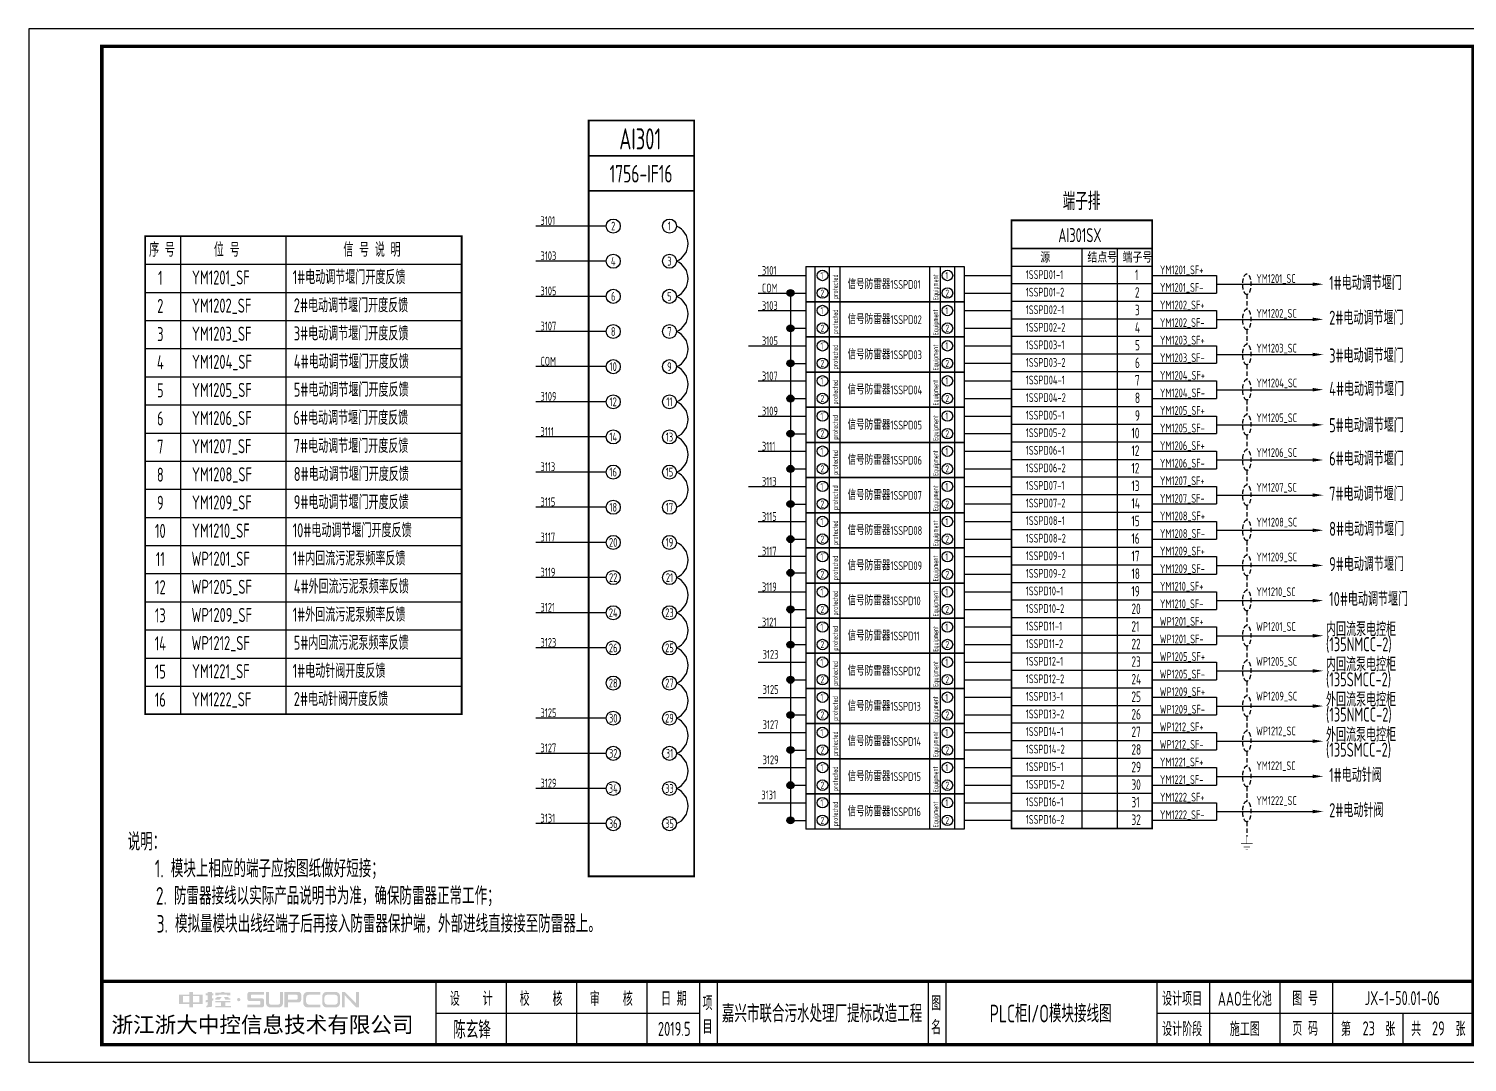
# Model space of a CAD drawing. Header units: millimetres. Extents: x 30557 to 235556, y -116603 to -73383.
# Drawn here: x 38873 to 42964, y -94342 to -91402 of the extents above; entities that cross this region are included whole.
import ezdxf
from ezdxf.enums import TextEntityAlignment as Align

# ---------------------------------------------------------------- set-up
doc = ezdxf.new("R2010")
doc.units = ezdxf.units.MM
doc.linetypes.add('DASHED2', pattern=[0.375, 0.25, -0.125])
doc.layers.add('1', color=3, linetype='Continuous')
doc.layers.add('符号层', color=3, linetype='Continuous')
doc.layers.add('_Drawing', color=7, linetype='Continuous', lineweight=25)
doc.styles.add('supcon', font='sceie.shx', dxfattribs={"width": 0.75, "height": 40, "bigfont": 'sceic.shx'})
doc.styles.add('Title', font='', dxfattribs={"height": 45})
doc.styles.get('Title').set_extended_font_data('SimHei')

# ---------------------------------------------------------------- blocks, each defined once
blk = doc.blocks.new('中控·SUPCON')
at = {"linetype": 'Continuous'}
h = blk.add_hatch(color=2, dxfattribs=at)
h.dxf.hatch_style = 1
h.paths.add_polyline_path([(34, 33), (20, 33), (20, 37), (15, 37), (15, 36), (15, 33), (0, 33), (0, 20), (13, 20), (15, 20), (15, 15), (20, 15), (20, 20), (22, 20), (34, 20)])
h.paths.add_polyline_path([(20, 30), (20, 31), (29, 31), (29, 22), (20, 22)], flags=16)
h.paths.add_polyline_path([(15, 30), (15, 22), (6, 22), (6, 31), (15, 31)], flags=16)
h.paths.add_polyline_path([(47, 32), (49, 32), (49, 35), (47, 35), (47, 37), (41, 37), (41, 35), (38, 35), (38, 32), (41, 32), (41, 25.8), (38, 25), (38, 22), (41, 22.8), (41, 18.3), (39, 17), (39, 15), (47, 16), (47, 24.5), (49, 25), (49, 28), (47, 27.5)])
h.paths.add_polyline_path([(61, 30), (55, 30), (52, 28), (52, 26), (58, 26)])
h.paths.add_polyline_path([(73, 28), (71, 28), (70, 30), (64, 30), (66, 26), (73, 26)])
h.paths.add_polyline_path([(73, 36), (64.6, 36), (64.6, 37), (60.4, 37), (60.4, 36), (52, 36), (52, 32), (56.8, 32), (56.8, 33.1), (68.2, 33.1), (68.2, 32), (73, 32)])
h.paths.add_polyline_path([(66, 22), (73, 22), (73, 24), (52, 24), (52, 22), (60, 22), (60, 17), (52, 17), (52, 15), (74, 15), (74, 17), (66, 17)])
h.paths.add_polyline_path([(82.7, 26.1, 1), (87.6, 26.1, 1)])
h.paths.add_polyline_path([(118, 28), (103.5, 28, -0.414214), (102.5, 29), (102.5, 32, -0.414214), (103.5, 33), (121, 33), (121, 37), (100.5, 37, 0.414214), (97.5, 34), (97.5, 27, 0.414214), (100.5, 24), (115, 24, -0.414214), (116, 23), (116, 20, -0.414214), (115, 19), (97.5, 19), (97.5, 15), (118, 15, 0.414214), (121, 18), (121, 25, 0.414214)])
h.paths.add_polyline_path([(128, 37), (124, 37), (124, 36), (124, 21, 0.414214), (130, 15), (142, 15, 0.414214), (148, 21), (148, 37), (144, 37), (144, 22, -0.414214), (141, 19), (131, 19, -0.414214), (128, 22)])
h.paths.add_polyline_path([(174, 26), (174, 33, 0.414214), (170, 37), (150, 37), (150, 36), (150, 15), (155, 15), (155, 22), (170, 22, 0.414214)])
h.paths.add_polyline_path([(167, 26), (155, 26), (155, 33), (167, 33, -0.414214), (169, 31), (169, 28, -0.414214)], flags=16)
h.paths.add_polyline_path([(201, 19), (185, 19, -0.414214), (181, 23), (181, 29, -0.414214), (185, 33), (201, 33), (201, 37), (183, 37, 0.414214), (177, 31), (177, 21, 0.414214), (183, 15), (201, 15)])
h.paths.add_polyline_path([(229, 21), (229, 31, 0.414214), (223, 37), (210, 37, 0.414214), (204, 31), (204, 21, 0.414214), (210, 15), (223, 15, 0.414214)])
h.paths.add_polyline_path([(207, 23), (207, 29, -0.414214), (211, 33), (222, 33, -0.414214), (226, 29), (226, 23, -0.414214), (222, 19), (211, 19, -0.414214)], flags=16)
h.paths.add_polyline_path([(236, 32.1), (252, 15), (256, 15), (256, 37), (252, 37), (252, 21), (236, 37), (232, 37), (232, 36), (232, 15), (236, 15)])
h = blk.add_hatch(color=2, dxfattribs=at)
h.dxf.hatch_style = 1
h.paths.add_polyline_path([(34, 33), (20, 33), (20, 37), (15, 37), (15, 36), (15, 33), (0, 33), (0, 20), (13, 20), (15, 20), (15, 15), (20, 15), (20, 20), (22, 20), (34, 20)])
h.paths.add_polyline_path([(20, 30), (20, 31), (29, 31), (29, 22), (20, 22)], flags=16)
h.paths.add_polyline_path([(15, 30), (15, 22), (6, 22), (6, 31), (15, 31)], flags=16)
h.paths.add_polyline_path([(47, 32), (49, 32), (49, 35), (47, 35), (47, 37), (41, 37), (41, 35), (38, 35), (38, 32), (41, 32), (41, 25.8), (38, 25), (38, 22), (41, 22.8), (41, 18.3), (39, 17), (39, 15), (47, 16), (47, 24.5), (49, 25), (49, 28), (47, 27.5)])
h.paths.add_polyline_path([(61, 30), (55, 30), (52, 28), (52, 26), (58, 26)])
h.paths.add_polyline_path([(73, 28), (71, 28), (70, 30), (64, 30), (66, 26), (73, 26)])
h.paths.add_polyline_path([(73, 36), (64.6, 36), (64.6, 37), (60.4, 37), (60.4, 36), (52, 36), (52, 32), (56.8, 32), (56.8, 33.1), (68.2, 33.1), (68.2, 32), (73, 32)])
h.paths.add_polyline_path([(66, 22), (73, 22), (73, 24), (52, 24), (52, 22), (60, 22), (60, 17), (52, 17), (52, 15), (74, 15), (74, 17), (66, 17)])
h.paths.add_polyline_path([(82.7, 26.1, 1), (87.6, 26.1, 1)])
h.paths.add_polyline_path([(118, 28), (103.5, 28, -0.414214), (102.5, 29), (102.5, 32, -0.414214), (103.5, 33), (121, 33), (121, 37), (100.5, 37, 0.414214), (97.5, 34), (97.5, 27, 0.414214), (100.5, 24), (115, 24, -0.414214), (116, 23), (116, 20, -0.414214), (115, 19), (97.5, 19), (97.5, 15), (118, 15, 0.414214), (121, 18), (121, 25, 0.414214)])
h.paths.add_polyline_path([(128, 37), (124, 37), (124, 36), (124, 21, 0.414214), (130, 15), (142, 15, 0.414214), (148, 21), (148, 37), (144, 37), (144, 22, -0.414214), (141, 19), (131, 19, -0.414214), (128, 22)])
h.paths.add_polyline_path([(174, 26), (174, 33, 0.414214), (170, 37), (150, 37), (150, 36), (150, 15), (155, 15), (155, 22), (170, 22, 0.414214)])
h.paths.add_polyline_path([(167, 26), (155, 26), (155, 33), (167, 33, -0.414214), (169, 31), (169, 28, -0.414214)], flags=16)
h.paths.add_polyline_path([(201, 19), (185, 19, -0.414214), (181, 23), (181, 29, -0.414214), (185, 33), (201, 33), (201, 37), (183, 37, 0.414214), (177, 31), (177, 21, 0.414214), (183, 15), (201, 15)])
h.paths.add_polyline_path([(229, 21), (229, 31, 0.414214), (223, 37), (210, 37, 0.414214), (204, 31), (204, 21, 0.414214), (210, 15), (223, 15, 0.414214)])
h.paths.add_polyline_path([(207, 23), (207, 29, -0.414214), (211, 33), (222, 33, -0.414214), (226, 29), (226, 23, -0.414214), (222, 19), (211, 19, -0.414214)], flags=16)
h.paths.add_polyline_path([(236, 32.1), (252, 15), (256, 15), (256, 37), (252, 37), (252, 21), (236, 37), (232, 37), (232, 36), (232, 15), (236, 15)])
h = blk.add_hatch(color=2, dxfattribs=at)
h.dxf.hatch_style = 1
h.paths.add_polyline_path([(34, 33), (20, 33), (20, 37), (15, 37), (15, 36), (15, 33), (0, 33), (0, 20), (13, 20), (15, 20), (15, 15), (20, 15), (20, 20), (22, 20), (34, 20)])
h.paths.add_polyline_path([(20, 30), (20, 31), (29, 31), (29, 22), (20, 22)], flags=16)
h.paths.add_polyline_path([(15, 30), (15, 22), (6, 22), (6, 31), (15, 31)], flags=16)
h.paths.add_polyline_path([(47, 32), (49, 32), (49, 35), (47, 35), (47, 37), (41, 37), (41, 35), (38, 35), (38, 32), (41, 32), (41, 25.8), (38, 25), (38, 22), (41, 22.8), (41, 18.3), (39, 17), (39, 15), (47, 16), (47, 24.5), (49, 25), (49, 28), (47, 27.5)])
h.paths.add_polyline_path([(61, 30), (55, 30), (52, 28), (52, 26), (58, 26)])
h.paths.add_polyline_path([(73, 28), (71, 28), (70, 30), (64, 30), (66, 26), (73, 26)])
h.paths.add_polyline_path([(73, 36), (64.6, 36), (64.6, 37), (60.4, 37), (60.4, 36), (52, 36), (52, 32), (56.8, 32), (56.8, 33.1), (68.2, 33.1), (68.2, 32), (73, 32)])
h.paths.add_polyline_path([(66, 22), (73, 22), (73, 24), (52, 24), (52, 22), (60, 22), (60, 17), (52, 17), (52, 15), (74, 15), (74, 17), (66, 17)])
h.paths.add_polyline_path([(82.7, 26.1, 1), (87.6, 26.1, 1)])
h.paths.add_polyline_path([(118, 28), (103.5, 28, -0.414214), (102.5, 29), (102.5, 32, -0.414214), (103.5, 33), (121, 33), (121, 37), (100.5, 37, 0.414214), (97.5, 34), (97.5, 27, 0.414214), (100.5, 24), (115, 24, -0.414214), (116, 23), (116, 20, -0.414214), (115, 19), (97.5, 19), (97.5, 15), (118, 15, 0.414214), (121, 18), (121, 25, 0.414214)])
h.paths.add_polyline_path([(128, 37), (124, 37), (124, 36), (124, 21, 0.414214), (130, 15), (142, 15, 0.414214), (148, 21), (148, 37), (144, 37), (144, 22, -0.414214), (141, 19), (131, 19, -0.414214), (128, 22)])
h.paths.add_polyline_path([(174, 26), (174, 33, 0.414214), (170, 37), (150, 37), (150, 36), (150, 15), (155, 15), (155, 22), (170, 22, 0.414214)])
h.paths.add_polyline_path([(167, 26), (155, 26), (155, 33), (167, 33, -0.414214), (169, 31), (169, 28, -0.414214)], flags=16)
h.paths.add_polyline_path([(201, 19), (185, 19, -0.414214), (181, 23), (181, 29, -0.414214), (185, 33), (201, 33), (201, 37), (183, 37, 0.414214), (177, 31), (177, 21, 0.414214), (183, 15), (201, 15)])
h.paths.add_polyline_path([(229, 21), (229, 31, 0.414214), (223, 37), (210, 37, 0.414214), (204, 31), (204, 21, 0.414214), (210, 15), (223, 15, 0.414214)])
h.paths.add_polyline_path([(207, 23), (207, 29, -0.414214), (211, 33), (222, 33, -0.414214), (226, 29), (226, 23, -0.414214), (222, 19), (211, 19, -0.414214)], flags=16)
h.paths.add_polyline_path([(236, 32.1), (252, 15), (256, 15), (256, 37), (252, 37), (252, 21), (236, 37), (232, 37), (232, 36), (232, 15), (236, 15)])
h = blk.add_hatch(color=2, dxfattribs=at)
h.dxf.hatch_style = 1
h.paths.add_polyline_path([(34, 33), (20, 33), (20, 37), (15, 37), (15, 36), (15, 33), (0, 33), (0, 20), (13, 20), (15, 20), (15, 15), (20, 15), (20, 20), (22, 20), (34, 20)])
h.paths.add_polyline_path([(20, 30), (20, 31), (29, 31), (29, 22), (20, 22)], flags=16)
h.paths.add_polyline_path([(15, 30), (15, 22), (6, 22), (6, 31), (15, 31)], flags=16)
h.paths.add_polyline_path([(47, 32), (49, 32), (49, 35), (47, 35), (47, 37), (41, 37), (41, 35), (38, 35), (38, 32), (41, 32), (41, 25.8), (38, 25), (38, 22), (41, 22.8), (41, 18.3), (39, 17), (39, 15), (47, 16), (47, 24.5), (49, 25), (49, 28), (47, 27.5)])
h.paths.add_polyline_path([(61, 30), (55, 30), (52, 28), (52, 26), (58, 26)])
h.paths.add_polyline_path([(73, 28), (71, 28), (70, 30), (64, 30), (66, 26), (73, 26)])
h.paths.add_polyline_path([(73, 36), (64.6, 36), (64.6, 37), (60.4, 37), (60.4, 36), (52, 36), (52, 32), (56.8, 32), (56.8, 33.1), (68.2, 33.1), (68.2, 32), (73, 32)])
h.paths.add_polyline_path([(66, 22), (73, 22), (73, 24), (52, 24), (52, 22), (60, 22), (60, 17), (52, 17), (52, 15), (74, 15), (74, 17), (66, 17)])
h.paths.add_polyline_path([(82.7, 26.1, 1), (87.6, 26.1, 1)])
h.paths.add_polyline_path([(118, 28), (103.5, 28, -0.414214), (102.5, 29), (102.5, 32, -0.414214), (103.5, 33), (121, 33), (121, 37), (100.5, 37, 0.414214), (97.5, 34), (97.5, 27, 0.414214), (100.5, 24), (115, 24, -0.414214), (116, 23), (116, 20, -0.414214), (115, 19), (97.5, 19), (97.5, 15), (118, 15, 0.414214), (121, 18), (121, 25, 0.414214)])
h.paths.add_polyline_path([(128, 37), (124, 37), (124, 36), (124, 21, 0.414214), (130, 15), (142, 15, 0.414214), (148, 21), (148, 37), (144, 37), (144, 22, -0.414214), (141, 19), (131, 19, -0.414214), (128, 22)])
h.paths.add_polyline_path([(174, 26), (174, 33, 0.414214), (170, 37), (150, 37), (150, 36), (150, 15), (155, 15), (155, 22), (170, 22, 0.414214)])
h.paths.add_polyline_path([(167, 26), (155, 26), (155, 33), (167, 33, -0.414214), (169, 31), (169, 28, -0.414214)], flags=16)
h.paths.add_polyline_path([(201, 19), (185, 19, -0.414214), (181, 23), (181, 29, -0.414214), (185, 33), (201, 33), (201, 37), (183, 37, 0.414214), (177, 31), (177, 21, 0.414214), (183, 15), (201, 15)])
h.paths.add_polyline_path([(229, 21), (229, 31, 0.414214), (223, 37), (210, 37, 0.414214), (204, 31), (204, 21, 0.414214), (210, 15), (223, 15, 0.414214)])
h.paths.add_polyline_path([(207, 23), (207, 29, -0.414214), (211, 33), (222, 33, -0.414214), (226, 29), (226, 23, -0.414214), (222, 19), (211, 19, -0.414214)], flags=16)
h.paths.add_polyline_path([(236, 32.1), (252, 15), (256, 15), (256, 37), (252, 37), (252, 21), (236, 37), (232, 37), (232, 36), (232, 15), (236, 15)])
h = blk.add_hatch(color=2, dxfattribs=at)
h.dxf.hatch_style = 1
h.paths.add_polyline_path([(34, 33), (20, 33), (20, 37), (15, 37), (15, 36), (15, 33), (0, 33), (0, 20), (13, 20), (15, 20), (15, 15), (20, 15), (20, 20), (22, 20), (34, 20)])
h.paths.add_polyline_path([(20, 30), (20, 31), (29, 31), (29, 22), (20, 22)], flags=16)
h.paths.add_polyline_path([(15, 30), (15, 22), (6, 22), (6, 31), (15, 31)], flags=16)
h.paths.add_polyline_path([(47, 32), (49, 32), (49, 35), (47, 35), (47, 37), (41, 37), (41, 35), (38, 35), (38, 32), (41, 32), (41, 25.8), (38, 25), (38, 22), (41, 22.8), (41, 18.3), (39, 17), (39, 15), (47, 16), (47, 24.5), (49, 25), (49, 28), (47, 27.5)])
h.paths.add_polyline_path([(61, 30), (55, 30), (52, 28), (52, 26), (58, 26)])
h.paths.add_polyline_path([(73, 28), (71, 28), (70, 30), (64, 30), (66, 26), (73, 26)])
h.paths.add_polyline_path([(73, 36), (64.6, 36), (64.6, 37), (60.4, 37), (60.4, 36), (52, 36), (52, 32), (56.8, 32), (56.8, 33.1), (68.2, 33.1), (68.2, 32), (73, 32)])
h.paths.add_polyline_path([(66, 22), (73, 22), (73, 24), (52, 24), (52, 22), (60, 22), (60, 17), (52, 17), (52, 15), (74, 15), (74, 17), (66, 17)])
h.paths.add_polyline_path([(82.7, 26.1, 1), (87.6, 26.1, 1)])
h.paths.add_polyline_path([(118, 28), (103.5, 28, -0.414214), (102.5, 29), (102.5, 32, -0.414214), (103.5, 33), (121, 33), (121, 37), (100.5, 37, 0.414214), (97.5, 34), (97.5, 27, 0.414214), (100.5, 24), (115, 24, -0.414214), (116, 23), (116, 20, -0.414214), (115, 19), (97.5, 19), (97.5, 15), (118, 15, 0.414214), (121, 18), (121, 25, 0.414214)])
h.paths.add_polyline_path([(128, 37), (124, 37), (124, 36), (124, 21, 0.414214), (130, 15), (142, 15, 0.414214), (148, 21), (148, 37), (144, 37), (144, 22, -0.414214), (141, 19), (131, 19, -0.414214), (128, 22)])
h.paths.add_polyline_path([(174, 26), (174, 33, 0.414214), (170, 37), (150, 37), (150, 36), (150, 15), (155, 15), (155, 22), (170, 22, 0.414214)])
h.paths.add_polyline_path([(167, 26), (155, 26), (155, 33), (167, 33, -0.414214), (169, 31), (169, 28, -0.414214)], flags=16)
h.paths.add_polyline_path([(201, 19), (185, 19, -0.414214), (181, 23), (181, 29, -0.414214), (185, 33), (201, 33), (201, 37), (183, 37, 0.414214), (177, 31), (177, 21, 0.414214), (183, 15), (201, 15)])
h.paths.add_polyline_path([(229, 21), (229, 31, 0.414214), (223, 37), (210, 37, 0.414214), (204, 31), (204, 21, 0.414214), (210, 15), (223, 15, 0.414214)])
h.paths.add_polyline_path([(207, 23), (207, 29, -0.414214), (211, 33), (222, 33, -0.414214), (226, 29), (226, 23, -0.414214), (222, 19), (211, 19, -0.414214)], flags=16)
h.paths.add_polyline_path([(236, 32.1), (252, 15), (256, 15), (256, 37), (252, 37), (252, 21), (236, 37), (232, 37), (232, 36), (232, 15), (236, 15)])
h = blk.add_hatch(color=2, dxfattribs=at)
h.dxf.hatch_style = 1
h.paths.add_polyline_path([(34, 33), (20, 33), (20, 37), (15, 37), (15, 36), (15, 33), (0, 33), (0, 20), (13, 20), (15, 20), (15, 15), (20, 15), (20, 20), (22, 20), (34, 20)])
h.paths.add_polyline_path([(20, 30), (20, 31), (29, 31), (29, 22), (20, 22)], flags=16)
h.paths.add_polyline_path([(15, 30), (15, 22), (6, 22), (6, 31), (15, 31)], flags=16)
h.paths.add_polyline_path([(47, 32), (49, 32), (49, 35), (47, 35), (47, 37), (41, 37), (41, 35), (38, 35), (38, 32), (41, 32), (41, 25.8), (38, 25), (38, 22), (41, 22.8), (41, 18.3), (39, 17), (39, 15), (47, 16), (47, 24.5), (49, 25), (49, 28), (47, 27.5)])
h.paths.add_polyline_path([(61, 30), (55, 30), (52, 28), (52, 26), (58, 26)])
h.paths.add_polyline_path([(73, 28), (71, 28), (70, 30), (64, 30), (66, 26), (73, 26)])
h.paths.add_polyline_path([(73, 36), (64.6, 36), (64.6, 37), (60.4, 37), (60.4, 36), (52, 36), (52, 32), (56.8, 32), (56.8, 33.1), (68.2, 33.1), (68.2, 32), (73, 32)])
h.paths.add_polyline_path([(66, 22), (73, 22), (73, 24), (52, 24), (52, 22), (60, 22), (60, 17), (52, 17), (52, 15), (74, 15), (74, 17), (66, 17)])
h.paths.add_polyline_path([(82.7, 26.1, 1), (87.6, 26.1, 1)])
h.paths.add_polyline_path([(118, 28), (103.5, 28, -0.414214), (102.5, 29), (102.5, 32, -0.414214), (103.5, 33), (121, 33), (121, 37), (100.5, 37, 0.414214), (97.5, 34), (97.5, 27, 0.414214), (100.5, 24), (115, 24, -0.414214), (116, 23), (116, 20, -0.414214), (115, 19), (97.5, 19), (97.5, 15), (118, 15, 0.414214), (121, 18), (121, 25, 0.414214)])
h.paths.add_polyline_path([(128, 37), (124, 37), (124, 36), (124, 21, 0.414214), (130, 15), (142, 15, 0.414214), (148, 21), (148, 37), (144, 37), (144, 22, -0.414214), (141, 19), (131, 19, -0.414214), (128, 22)])
h.paths.add_polyline_path([(174, 26), (174, 33, 0.414214), (170, 37), (150, 37), (150, 36), (150, 15), (155, 15), (155, 22), (170, 22, 0.414214)])
h.paths.add_polyline_path([(167, 26), (155, 26), (155, 33), (167, 33, -0.414214), (169, 31), (169, 28, -0.414214)], flags=16)
h.paths.add_polyline_path([(201, 19), (185, 19, -0.414214), (181, 23), (181, 29, -0.414214), (185, 33), (201, 33), (201, 37), (183, 37, 0.414214), (177, 31), (177, 21, 0.414214), (183, 15), (201, 15)])
h.paths.add_polyline_path([(229, 21), (229, 31, 0.414214), (223, 37), (210, 37, 0.414214), (204, 31), (204, 21, 0.414214), (210, 15), (223, 15, 0.414214)])
h.paths.add_polyline_path([(207, 23), (207, 29, -0.414214), (211, 33), (222, 33, -0.414214), (226, 29), (226, 23, -0.414214), (222, 19), (211, 19, -0.414214)], flags=16)
h.paths.add_polyline_path([(236, 32.1), (252, 15), (256, 15), (256, 37), (252, 37), (252, 21), (236, 37), (232, 37), (232, 36), (232, 15), (236, 15)])
blk = doc.blocks.new('supcon图框')
at = {"linetype": 'Continuous'}
for p, q in [((6145.7, 4361.7), (1987.7, 4361.7)), ((1987.7, 4361.7), (1987.7, 1421.7)), ((6145.7, 1421.7), (6145.7, 4361.7)), ((1987.7, 1421.7), (6145.7, 1421.7))]:
    blk.add_line(p, q, dxfattribs=at)
for p, q in [((3145.7, 1651.7), (3145.7, 1471.7)), ((3345.7, 1651.7), (3345.7, 1471.7)), ((3545.7, 1651.7), (3545.7, 1471.7)), ((3745.7, 1651.7), (3745.7, 1471.7)), ((3895.7, 1651.7), (3895.7, 1471.7)), ((3945.7, 1651.7), (3945.7, 1471.7)), ((4545.7, 1651.7), (4545.7, 1471.7)), ((4595.7, 1651.7), (4595.7, 1471.7)), ((5195.7, 1651.7), (5195.7, 1471.7)), ((5345.7, 1651.7), (5345.7, 1471.7)), ((5545.7, 1651.7), (5545.7, 1471.7)), ((5695.7, 1651.7), (5695.7, 1471.7)), ((3145.7, 1561.7), (3895.7, 1561.7)), ((5195.7, 1561.7), (6095.7, 1561.7)), ((5895.7, 1561.7), (5895.7, 1471.7))]:
    blk.add_line(p, q)
at = {"linetype": 'Continuous', "const_width": 10}
blk.add_lwpolyline([(2195.7, 4311.7), (6095.7, 4311.7), (6095.7, 1471.7), (2195.7, 1471.7)], close=True, dxfattribs=at)
blk.add_lwpolyline([(2195.7, 1651.7), (6095.7, 1651.7)], dxfattribs=at)
at = {"linetype": 'Continuous', "xscale": 2, "yscale": 2, "zscale": 2}
blk.add_blockref('中控·SUPCON', (2414.6, 1547.7), dxfattribs=at)
at = {"style": 'supcon', "width": 0.75}
for s, p in [('设    计', (3246.2, 1604.2)), ('校    核', (3444.8, 1604.2)), ('审    核', (3644.5, 1604.2)), ('日 期', (3822.5, 1604.2)), ('项', (3918.2, 1590.7)), ('图', (4568.2, 1590.7)), ('设计项目', (5268, 1604.2)), ('图 号', (5618, 1604.2)), ('目', (3918.2, 1522.9)), ('名', (4568.2, 1522.9)), ('设计阶段', (5268, 1518.1)), ('施工图', (5446.5, 1518.1)), ('页 码', (5618, 1518.1)), ('第      张', (5797, 1518.1)), ('共      张', (5997, 1518.1))]:
    blk.add_text(s, height=40, dxfattribs=at).set_placement(p, align=Align.MIDDLE)
at = {"style": 'Title'}
blk.add_text('浙江浙大中控信息技术有限公司', height=45, dxfattribs=at).set_placement((2222.8, 1506.2))
blk = doc.blocks.new('1756-IF16')
at = {"linetype": 'Continuous'}
for p, q in [((13051, 13529.7), (12851, 13529.7)), ((13051, 13429.7), (12851, 13429.7)), ((13051, 13329.7), (12851, 13329.7)), ((13051, 13229.7), (12851, 13229.7)), ((13051, 13129.7), (12851, 13129.7)), ((13051, 13029.7), (12851, 13029.7)), ((13051, 12929.7), (12851, 12929.7)), ((13051, 12829.7), (12851, 12829.7)), ((13051, 12729.7), (12851, 12729.7)), ((13051, 12629.7), (12851, 12629.7)), ((13051, 12529.7), (12851, 12529.7)), ((13051, 12429.7), (12851, 12429.7)), ((13051, 12329.7), (12851, 12329.7)), ((13051, 12129.7), (12851, 12129.7)), ((13051, 12029.7), (12851, 12029.7)), ((13051, 11929.7), (12851, 11929.7)), ((13051, 11829.7), (12851, 11829.7))]:
    blk.add_line(p, q, dxfattribs=at)
at = {"linetype": 'Continuous', "const_width": 5}
blk.add_lwpolyline([(13001, 13829.7), (13301, 13829.7), (13301, 11679.7), (13001, 11679.7)], close=True, dxfattribs=at)
for points in [[(13001, 13729.7), (13301, 13729.7)], [(13001, 13629.7), (13301, 13629.7)]]:
    blk.add_lwpolyline(points, dxfattribs=at)
at = {"lineweight": -3}
for centre in [(13071, 13529.7), (13231, 13529.7), (13071, 13429.7), (13231, 13429.7), (13071, 13329.7), (13231, 13329.7), (13071, 13229.7), (13231, 13229.7), (13071, 13129.7), (13231, 13129.7), (13071, 13029.7), (13231, 13029.7), (13071, 12929.7), (13231, 12929.7), (13071, 12829.7), (13231, 12829.7), (13071, 12729.7), (13231, 12729.7), (13071, 12629.7), (13231, 12629.7), (13071, 12529.7), (13231, 12529.7), (13071, 12429.7), (13231, 12429.7), (13071, 12329.7), (13231, 12329.7), (13071, 12229.7), (13231, 12229.7), (13071, 12129.7), (13231, 12129.7), (13071, 12029.7), (13231, 12029.7), (13071, 11929.7), (13231, 11929.7), (13071, 11829.7), (13231, 11829.7)]:
    blk.add_circle(centre, 20, dxfattribs=at)
at = {"color": 2, "linetype": 'Continuous'}
for centre in [(13229.6, 13479.7), (13229.6, 13379.7), (13229.6, 13279.7), (13229.6, 13179.7), (13229.6, 13079.7), (13229.6, 12979.7), (13229.6, 12879.7), (13229.6, 12779.7), (13229.6, 12579.7), (13229.6, 12479.7), (13229.6, 12379.7), (13229.6, 12279.7), (13229.6, 12179.7), (13229.6, 12079.7), (13229.6, 11979.7), (13229.6, 11879.7)]:
    blk.add_arc(centre, 54.4, 293.2371, 66.7629, dxfattribs=at)
at = {"color": 7, "style": 'supcon', "width": 0.75}
blk.add_text('1756-IF16', height=50, dxfattribs=at).set_placement((13150.1, 13678.7), align=Align.MIDDLE)
at = {"style": 'supcon', "width": 0.75}
for s, p in [('2', (13070.8, 13529.7)), ('1', (13230.8, 13529.7)), ('4', (13070.8, 13429.7)), ('3', (13230.8, 13429.7)), ('6', (13070.8, 13329.7)), ('5', (13230.8, 13329.7)), ('8', (13070.8, 13229.7)), ('7', (13230.8, 13229.7)), ('10', (13070.8, 13129.7)), ('9', (13230.8, 13129.7)), ('12', (13070.8, 13029.7)), ('11', (13230.8, 13029.7)), ('14', (13070.8, 12929.7)), ('13', (13230.8, 12929.7)), ('16', (13070.8, 12829.7)), ('15', (13230.8, 12829.7)), ('18', (13070.8, 12729.7)), ('17', (13230.8, 12729.7)), ('20', (13070.8, 12629.7)), ('19', (13230.8, 12629.7)), ('22', (13070.8, 12529.7)), ('21', (13230.8, 12529.7)), ('24', (13070.8, 12429.7)), ('23', (13230.8, 12429.7)), ('26', (13070.8, 12329.7)), ('25', (13230.8, 12329.7)), ('28', (13070.8, 12229.7)), ('27', (13230.8, 12229.7)), ('30', (13070.8, 12129.7)), ('29', (13230.8, 12129.7)), ('32', (13070.8, 12029.7)), ('31', (13230.8, 12029.7)), ('34', (13070.8, 11929.7)), ('33', (13230.8, 11929.7)), ('36', (13070.8, 11829.7)), ('35', (13230.8, 11829.7))]:
    blk.add_text(s, height=25, dxfattribs=at).set_placement(p, align=Align.MIDDLE)
blk = doc.blocks.new('AI端子接线表')
at = {"lineweight": -3}
for p, q in [((20305.1, 13539.7), (20305.1, 11889.7)), ((20405.1, 13539.7), (20405.1, 11889.7)), ((20105.1, 13489.7), (20505.1, 13489.7)), ((20105.1, 13439.7), (20505.1, 13439.7)), ((20105.1, 13389.7), (20505.1, 13389.7)), ((20105.1, 13339.7), (20505.1, 13339.7)), ((20105.1, 13289.7), (20505.1, 13289.7)), ((20105.1, 13239.7), (20505.1, 13239.7)), ((20105.1, 13189.7), (20505.1, 13189.7)), ((20105.1, 13139.7), (20505.1, 13139.7)), ((20105.1, 13089.7), (20505.1, 13089.7)), ((20105.1, 13039.7), (20505.1, 13039.7)), ((20105.1, 12989.7), (20505.1, 12989.7)), ((20105.1, 12939.7), (20505.1, 12939.7)), ((20105.1, 12889.7), (20505.1, 12889.7)), ((20105.1, 12839.7), (20505.1, 12839.7)), ((20105.1, 12789.7), (20505.1, 12789.7)), ((20105.1, 12739.7), (20505.1, 12739.7)), ((20105.1, 12689.7), (20505.1, 12689.7)), ((20105.1, 12639.7), (20505.1, 12639.7)), ((20105.1, 12589.7), (20505.1, 12589.7)), ((20105.1, 12539.7), (20505.1, 12539.7)), ((20105.1, 12489.7), (20505.1, 12489.7)), ((20105.1, 12439.7), (20505.1, 12439.7)), ((20105.1, 12389.7), (20505.1, 12389.7)), ((20105.1, 12339.7), (20505.1, 12339.7)), ((20105.1, 12289.7), (20505.1, 12289.7)), ((20105.1, 12239.7), (20505.1, 12239.7)), ((20105.1, 12189.7), (20505.1, 12189.7)), ((20105.1, 12139.7), (20505.1, 12139.7)), ((20105.1, 12089.7), (20505.1, 12089.7)), ((20105.1, 12039.7), (20505.1, 12039.7)), ((20105.1, 11989.7), (20505.1, 11989.7)), ((20105.1, 11939.7), (20505.1, 11939.7))]:
    blk.add_line(p, q, dxfattribs=at)
at = {"lineweight": -3, "const_width": 5}
blk.add_lwpolyline([(20105.1, 13619.7), (20105.1, 11889.7), (20505.1, 11889.7), (20505.1, 13619.7)], close=True, dxfattribs=at)
blk.add_lwpolyline([(20105.1, 13539.7), (20505.1, 13539.7)], dxfattribs=at)
at = {"color": 7, "style": 'supcon', "width": 0.75}
for s, p in [('源', (20186.9, 13499.5)), ('结点号', (20320.7, 13499.5)), ('端子号', (20420.8, 13499.5)), ('1', (20455.9, 13449.5)), ('2', (20455.9, 13399.5)), ('3', (20455.9, 13349.5)), ('4', (20455.9, 13299.5)), ('5', (20455.9, 13249.5)), ('6', (20455.9, 13199.5)), ('7', (20455.9, 13149.5)), ('8', (20455.9, 13099.5)), ('9', (20455.9, 13049.5)), ('10', (20445.9, 12999.5)), ('12', (20445.9, 12949.5)), ('12', (20445.9, 12899.5)), ('13', (20445.9, 12849.5)), ('14', (20445.9, 12799.5)), ('15', (20445.9, 12749.5)), ('16', (20445.9, 12699.5)), ('17', (20445.9, 12649.5)), ('18', (20445.9, 12599.5)), ('19', (20445.9, 12549.5)), ('20', (20445.9, 12499.5)), ('21', (20445.9, 12449.5)), ('22', (20445.9, 12399.5)), ('23', (20445.9, 12349.5)), ('24', (20445.9, 12299.5)), ('25', (20445.9, 12249.5)), ('26', (20445.9, 12199.5)), ('27', (20445.9, 12149.5)), ('28', (20445.9, 12099.5)), ('29', (20445.9, 12049.5)), ('30', (20445.9, 11999.5)), ('31', (20445.9, 11949.5)), ('32', (20445.9, 11899.5))]:
    blk.add_text(s, height=30, dxfattribs=at).set_placement(p)
blk = doc.blocks.new('信号防雷接线')
at = {"linetype": 'Continuous'}
for p, q in [((19158.5, -5001.2), (19608.5, -5001.2)), ((19158.5, -5001.2), (19158.5, -5101.2)), ((19184.9, -5101.2), (19184.9, -5001.2)), ((19225.7, -5101.2), (19225.7, -5001.2)), ((19256.2, -5101.2), (19256.2, -5001.2)), ((19510.9, -5101.2), (19510.9, -5001.2)), ((19541.4, -5101.2), (19541.4, -5001.2)), ((19582.2, -5101.2), (19582.2, -5001.2)), ((19608.5, -5001.2), (19608.5, -5101.2)), ((19608.5, -5101.2), (19158.5, -5101.2))]:
    blk.add_line(p, q, dxfattribs=at)
for centre in [(19205.9, -5026.2), (19561.2, -5026.2), (19205.9, -5076.2), (19561.2, -5076.2)]:
    blk.add_circle(centre, 15, dxfattribs=at)
at = {"layer": '1', "color": 7, "style": 'supcon', "width": 0.75}
for s, p in [("1'", (19200.1, -5036.4)), ('1', (19555.4, -5036.4)), ("2'", (19200.1, -5086.4)), ('2', (19555.4, -5086.4))]:
    blk.add_text(s, height=20, dxfattribs=at).set_placement(p)
for s, p in [('protected', (19249.8, -5093.5)), ('Equipment', (19535, -5096.4))]:
    blk.add_text(s, height=15, rotation=90, dxfattribs=at).set_placement(p)

msp = doc.modelspace()

# ---------------------------------------------------------------- hatches: boundary and pattern name
at = {"linetype": 'Continuous'}
for points in [[(41049.4, -92153.8, 1), (41029.4, -92153.8, 1)], [(41049.4, -92253.8, 1), (41029.4, -92253.8, 1)], [(41049.4, -92353.8, 1), (41029.4, -92353.8, 1)], [(41049.4, -92453.8, 1), (41029.4, -92453.8, 1)], [(41049.4, -92553.8, 1), (41029.4, -92553.8, 1)], [(41049.4, -92653.8, 1), (41029.4, -92653.8, 1)], [(41049.4, -92753.8, 1), (41029.4, -92753.8, 1)], [(41049.4, -92853.8, 1), (41029.4, -92853.8, 1)], [(41049.4, -92949.6, 1), (41029.4, -92949.6, 1)], [(41049.4, -93053.8, 1), (41029.4, -93053.8, 1)], [(41049.4, -93153.8, 1), (41029.4, -93153.8, 1)], [(41049.4, -93253.8, 1), (41029.4, -93253.8, 1)], [(41049.4, -93353.8, 1), (41029.4, -93353.8, 1)], [(41049.4, -93453.8, 1), (41029.4, -93453.8, 1)], [(41049.4, -93553.8, 1), (41029.4, -93553.8, 1)], [(41049.4, -93653.8, 1), (41029.4, -93653.8, 1)]]:
    msp.add_hatch(color=256, dxfattribs=at).paths.add_polyline_path(points)

# ---------------------------------------------------------------- linework, layer by layer
at = {"lineweight": -3}
for p, q in [((39304.2, -91991.9), (39304.2, -92791.9)), ((39604.2, -91991.9), (39604.2, -92791.9)), ((39204.2, -92071.9), (40104.2, -92071.9)), ((39204.2, -92151.9), (40104.2, -92151.9)), ((39204.2, -92231.9), (40104.2, -92231.9)), ((39204.2, -92311.9), (40104.2, -92311.9)), ((39204.2, -92391.9), (40104.2, -92391.9)), ((39204.2, -92471.9), (40104.2, -92471.9)), ((39204.2, -92551.9), (40104.2, -92551.9)), ((39204.2, -92631.9), (40104.2, -92631.9)), ((39204.2, -92711.9), (40104.2, -92711.9)), ((39204.2, -92791.9), (40104.2, -92791.9)), ((39304.2, -92791.9), (39304.2, -93351.9)), ((39604.2, -92791.9), (39604.2, -93351.9)), ((39204.2, -92871.9), (40104.2, -92871.9)), ((39204.2, -92951.9), (40104.2, -92951.9)), ((39204.2, -93031.9), (40104.2, -93031.9)), ((39204.2, -93111.9), (40104.2, -93111.9)), ((39204.2, -93191.9), (40104.2, -93191.9)), ((39204.2, -93271.9), (40104.2, -93271.9)), ((39204.2, -93351.9), (40104.2, -93351.9))]:
    msp.add_line(p, q, dxfattribs=at)
for p, q in [((42068.3, -92103.6), (42250.8, -92103.6)), ((42250.8, -92103.6), (42250.8, -92153.6)), ((42250.8, -92128.6), (42524.3, -92128.6)), ((42068.3, -92153.6), (42250.8, -92153.6)), ((42068.3, -92203.6), (42250.8, -92203.6)), ((42250.8, -92203.6), (42250.8, -92253.6)), ((42068.3, -92253.6), (42250.8, -92253.6)), ((42250.8, -92228.6), (42524.3, -92228.6)), ((42068.3, -92303.6), (42250.8, -92303.6)), ((42250.8, -92303.6), (42250.8, -92353.6)), ((42250.8, -92328.6), (42524.3, -92328.6)), ((42068.3, -92353.6), (42250.8, -92353.6)), ((42068.3, -92403.6), (42250.8, -92403.6)), ((42250.8, -92403.6), (42250.8, -92453.6)), ((42068.3, -92453.6), (42250.8, -92453.6)), ((42250.8, -92428.6), (42524.3, -92428.6)), ((42068.3, -92503.6), (42250.8, -92503.6)), ((42250.8, -92503.6), (42250.8, -92553.6)), ((42250.8, -92528.6), (42524.3, -92528.6)), ((42068.3, -92553.6), (42250.8, -92553.6)), ((42068.3, -92603.6), (42250.8, -92603.6)), ((42250.8, -92603.6), (42250.8, -92653.6)), ((42068.3, -92653.6), (42250.8, -92653.6)), ((42250.8, -92628.6), (42524.3, -92628.6)), ((42068.3, -92703.6), (42250.8, -92703.6)), ((42250.8, -92703.6), (42250.8, -92753.6)), ((42250.8, -92728.6), (42524.3, -92728.6)), ((42068.3, -92753.6), (42250.8, -92753.6)), ((42068.3, -92803.6), (42250.8, -92803.6)), ((42250.8, -92803.6), (42250.8, -92853.6)), ((42250.8, -92828.6), (42524.3, -92828.6)), ((42068.3, -92853.6), (42250.8, -92853.6)), ((42068.3, -92903.6), (42250.8, -92903.6)), ((42250.8, -92903.6), (42250.8, -92953.6)), ((42068.3, -92953.6), (42250.8, -92953.6)), ((42250.8, -92928.6), (42524.3, -92928.6)), ((42068.3, -93003.6), (42250.8, -93003.6)), ((42250.8, -93003.6), (42250.8, -93053.6)), ((42250.8, -93028.6), (42524.3, -93028.6)), ((42068.3, -93053.6), (42250.8, -93053.6)), ((42068.3, -93103.6), (42250.8, -93103.6)), ((42250.8, -93103.6), (42250.8, -93153.6)), ((42068.3, -93153.6), (42250.8, -93153.6)), ((42250.8, -93128.6), (42524.3, -93128.6)), ((42068.3, -93203.6), (42250.8, -93203.6)), ((42250.8, -93203.6), (42250.8, -93253.6)), ((42250.8, -93228.6), (42524.3, -93228.6)), ((42068.3, -93253.6), (42250.8, -93253.6)), ((42068.3, -93303.6), (42250.8, -93303.6)), ((42250.8, -93303.6), (42250.8, -93353.6)), ((42068.3, -93353.6), (42250.8, -93353.6)), ((42250.8, -93328.6), (42524.3, -93328.6)), ((42068.3, -93403.6), (42250.8, -93403.6)), ((42250.8, -93403.6), (42250.8, -93453.6)), ((42250.8, -93428.6), (42524.3, -93428.6)), ((42068.3, -93453.6), (42250.8, -93453.6)), ((42068.3, -93503.6), (42250.8, -93503.6)), ((42250.8, -93503.6), (42250.8, -93553.6)), ((42068.3, -93553.6), (42250.8, -93553.6)), ((42250.8, -93528.6), (42524.3, -93528.6)), ((42068.3, -93603.6), (42250.8, -93603.6)), ((42250.8, -93603.6), (42250.8, -93653.6)), ((42250.8, -93628.6), (42524.3, -93628.6)), ((42068.3, -93653.6), (42250.8, -93653.6))]:
    msp.add_line(p, q)
at = {"linetype": 'Continuous'}
for p, q in [((41039.4, -92153.8), (41039.4, -92464.2)), ((41039.4, -92453.8), (41039.4, -93653.8))]:
    msp.add_line(p, q, dxfattribs=at)
at = {"color": 0, "linetype": 'DASHED2', "ltscale": 50}
for p, q in [((42337.3, -92158), (42337.3, -92199.3)), ((42337.3, -92258), (42337.3, -92299.3)), ((42337.3, -92358), (42337.3, -92399.3)), ((42337.3, -92458), (42337.3, -92499.3)), ((42337.3, -92558), (42337.3, -92599.3)), ((42337.3, -92658), (42337.3, -92699.3)), ((42337.3, -92758), (42337.3, -92799.3)), ((42337.3, -92858), (42337.3, -92899.3)), ((42337.3, -92958), (42337.3, -92999.3)), ((42337.3, -93058), (42337.3, -93099.3)), ((42337.3, -93158), (42337.3, -93199.3)), ((42337.3, -93258), (42337.3, -93299.3)), ((42337.3, -93358), (42337.3, -93399.3)), ((42337.3, -93458), (42337.3, -93499.3)), ((42337.3, -93558), (42337.3, -93599.3)), ((42337.3, -93658), (42337.3, -93699.3))]:
    msp.add_line(p, q, dxfattribs=at)
at = {"lineweight": -3, "const_width": 5}
msp.add_lwpolyline([(39204.2, -91991.9), (39204.2, -93351.9), (40104.2, -93351.9), (40104.2, -91991.9)], close=True, dxfattribs=at)
for points in [[(42555.1, -92128.6, 0, 10, 0), (42524.3, -92128.6, 10, 10, 0)], [(42555.1, -92228.6, 0, 10, 0), (42524.3, -92228.6, 10, 10, 0)], [(42555.1, -92328.6, 0, 10, 0), (42524.3, -92328.6, 10, 10, 0)], [(42555.1, -92428.6, 0, 10, 0), (42524.3, -92428.6, 10, 10, 0)], [(42555.1, -92528.6, 0, 10, 0), (42524.3, -92528.6, 10, 10, 0)], [(42555.1, -92628.6, 0, 10, 0), (42524.3, -92628.6, 10, 10, 0)], [(42555.1, -92728.6, 0, 10, 0), (42524.3, -92728.6, 10, 10, 0)], [(42555.1, -92828.6, 0, 10, 0), (42524.3, -92828.6, 10, 10, 0)], [(42555.1, -92928.6, 0, 10, 0), (42524.3, -92928.6, 10, 10, 0)], [(42555.1, -93028.6, 0, 10, 0), (42524.3, -93028.6, 10, 10, 0)], [(42555.1, -93128.6, 0, 10, 0), (42524.3, -93128.6, 10, 10, 0)], [(42555.1, -93228.6, 0, 10, 0), (42524.3, -93228.6, 10, 10, 0)], [(42555.1, -93328.6, 0, 10, 0), (42524.3, -93328.6, 10, 10, 0)], [(42555.1, -93428.6, 0, 10, 0), (42524.3, -93428.6, 10, 10, 0)], [(42555.1, -93528.6, 0, 10, 0), (42524.3, -93528.6, 10, 10, 0)], [(42555.1, -93628.6, 0, 10, 0), (42524.3, -93628.6, 10, 10, 0)]]:
    msp.add_lwpolyline(points, format="xyseb")
at = {"linetype": 'Continuous'}
for centre in [(41039.4, -92153.8), (41039.4, -92253.8), (41039.4, -92353.8), (41039.4, -92453.8), (41039.4, -92553.8), (41039.4, -92653.8), (41039.4, -92753.8), (41039.4, -92853.8), (41039.4, -92949.6), (41039.4, -93053.8), (41039.4, -93153.8), (41039.4, -93253.8), (41039.4, -93353.8), (41039.4, -93453.8), (41039.4, -93553.8), (41039.4, -93653.8)]:
    msp.add_circle(centre, 10, dxfattribs=at)
at = {"color": 0, "linetype": 'DASHED2', "ltscale": 50}
for centre in [(42337.3, -92128.6), (42337.3, -92228.6), (42337.3, -92328.6), (42337.3, -92428.6), (42337.3, -92528.6), (42337.3, -92628.6), (42337.3, -92728.6), (42337.3, -92828.6), (42337.3, -92928.6), (42337.3, -93028.6), (42337.3, -93128.6), (42337.3, -93228.6), (42337.3, -93328.6), (42337.3, -93428.6), (42337.3, -93528.6), (42337.3, -93628.6)]:
    msp.add_ellipse(centre, major_axis=(0, -29.4), ratio=0.394838, dxfattribs=at)
at = {"layer": '1', "color": 0, "const_width": 1.62}
for points in [[(42320.3, -93720.3), (42354.3, -93720.3)], [(42328.3, -93729.8), (42346.8, -93729.8)], [(42337.3, -93699.3), (42337.3, -93720.3)], [(42334, -93736.8), (42341.1, -93736.8)]]:
    msp.add_lwpolyline(points, dxfattribs=at)
at = {"layer": '_Drawing', "linetype": 'Continuous'}
for p, q in [((40947.9, -92103.8), (41083.1, -92103.8)), ((41533.1, -92103.6), (41668.3, -92103.6)), ((40947.9, -92153.8), (41083.1, -92153.8)), ((41533.1, -92153.6), (41668.3, -92153.6)), ((40947.9, -92203.8), (41083.1, -92203.8)), ((41533.1, -92203.6), (41668.3, -92203.6)), ((41039.4, -92253.8), (41083.1, -92253.8)), ((41533.1, -92253.6), (41668.3, -92253.6)), ((40920.3, -92303.8), (41083.1, -92303.8)), ((41533.1, -92303.6), (41668.3, -92303.6)), ((41039.4, -92353.8), (41083.1, -92353.8)), ((41533.1, -92353.6), (41668.3, -92353.6)), ((40947.9, -92403.8), (41083.1, -92403.8)), ((41533.1, -92403.6), (41668.3, -92403.6)), ((41039.4, -92453.8), (41083.1, -92453.8)), ((41533.1, -92453.6), (41668.3, -92453.6)), ((40947.9, -92503.8), (41083.1, -92503.8)), ((41533.1, -92503.6), (41668.3, -92503.6)), ((41039.4, -92553.8), (41083.1, -92553.8)), ((41533.1, -92553.6), (41668.3, -92553.6)), ((40947.9, -92603.8), (41083.1, -92603.8)), ((41533.1, -92603.6), (41668.3, -92603.6)), ((41039.4, -92653.8), (41083.1, -92653.8)), ((41533.1, -92653.6), (41668.3, -92653.6)), ((40920.3, -92703.8), (41083.1, -92703.8)), ((41533.1, -92703.6), (41668.3, -92703.6)), ((41039.4, -92753.8), (41083.1, -92753.8)), ((41533.1, -92753.6), (41668.3, -92753.6)), ((40947.9, -92803.8), (41083.1, -92803.8)), ((41533.1, -92803.6), (41668.3, -92803.6)), ((41039.4, -92853.8), (41083.1, -92853.8)), ((41533.1, -92853.6), (41668.3, -92853.6)), ((40947.9, -92902.2), (41083.1, -92902.2)), ((40947.9, -92902.2), (41083.1, -92902.2)), ((41533.1, -92903.6), (41668.3, -92903.6)), ((41039.4, -92949.6), (41083.1, -92949.6)), ((41533.1, -92953.6), (41668.3, -92953.6)), ((40947.9, -93003.8), (41083.1, -93003.8)), ((41533.1, -93003.6), (41668.3, -93003.6)), ((41039.4, -93053.8), (41083.1, -93053.8)), ((41533.1, -93053.6), (41668.3, -93053.6)), ((40947.9, -93103.8), (41083.1, -93103.8)), ((41533.1, -93103.6), (41668.3, -93103.6)), ((41039.4, -93153.8), (41083.1, -93153.8)), ((41533.1, -93153.6), (41668.3, -93153.6)), ((40947.9, -93203.8), (41083.1, -93203.8)), ((41533.1, -93203.6), (41668.3, -93203.6)), ((41039.4, -93253.8), (41083.1, -93253.8)), ((41533.1, -93253.6), (41668.3, -93253.6)), ((40947.9, -93303.8), (41083.1, -93303.8)), ((41533.1, -93303.6), (41668.3, -93303.6)), ((41039.4, -93353.8), (41083.1, -93353.8)), ((41533.1, -93353.6), (41668.3, -93353.6)), ((40947.9, -93403.8), (41083.1, -93403.8)), ((41533.1, -93403.6), (41668.3, -93403.6)), ((41039.4, -93453.8), (41083.1, -93453.8)), ((41533.1, -93453.6), (41668.3, -93453.6)), ((40947.9, -93503.8), (41083.1, -93503.8)), ((41533.1, -93503.6), (41668.3, -93503.6)), ((41039.4, -93553.8), (41083.1, -93553.8)), ((41533.1, -93553.6), (41668.3, -93553.6)), ((40947.9, -93603.8), (41083.1, -93603.8)), ((41533.1, -93603.6), (41668.3, -93603.6)), ((41039.4, -93653.8), (41083.1, -93653.8)), ((41533.1, -93653.6), (41668.3, -93653.6))]:
    msp.add_line(p, q, dxfattribs=at)

# ---------------------------------------------------------------- block references
msp.add_blockref('supcon图框', (36885.2, -95763.6))
at = {"color": 1}
for name, p in [('1756-IF16', (27464.3, -105492.8)), ('AI端子接线表', (21563.2, -105566.5))]:
    msp.add_blockref(name, p, dxfattribs=at)
at = {"layer": '_Drawing', "linetype": 'Continuous'}
for p in [(21924.5, -87077.4), (21924.5, -87177.4), (21924.5, -87277.4), (21924.5, -87377.4), (21924.5, -87477.4), (21924.5, -87577.4), (21924.5, -87677.4), (21924.5, -87777.4), (21924.5, -87877.4), (21924.5, -87977.4), (21924.5, -88077.4), (21924.5, -88177.4), (21924.5, -88277.4), (21924.5, -88377.4), (21924.5, -88477.4), (21924.5, -88577.4)]:
    msp.add_blockref('信号防雷接线', p, dxfattribs=at)

# ---------------------------------------------------------------- texts
at = {"color": 3, "style": 'supcon', "width": 0.75}
for s, height, p in [('AI301', 60, (40612, -91715.1)), ('说明：', 50, (39207.6, -93712.2)), ('1. 模块上相应的端子应按图纸做好短接；', 50, (39556.9, -93790.5)), ('2. 防雷器接线以实际产品说明书为准，确保防雷器正常工作；', 50, (39723.3, -93868.2)), ('3. 模拟量模块出线经端子后再接入防雷器保护端，外部进线直接接至防雷器上。', 50, (39868.3, -93946.1)), ('AAO生化池', 40, (42331.6, -94159.4)), ('陈玄锋', 50, (40133.6, -94246.9)), ('2019.5', 40, (40708.7, -94246.9)), ('23', 40, (42684.1, -94245.5)), ('29', 40, (42882.1, -94245.5))]:
    msp.add_text(s, height=height, dxfattribs=at).set_placement(p, align=Align.MIDDLE)
at = {"style": 'supcon', "width": 0.75}
for s, p in [('序 号', (39251.7, -92050.4)), ('位 号', (39436.1, -92050.4)), ('信 号 说 明', (39849, -92050.4)), ('1', (39247, -92130.4)), ('2', (39247, -92210.4)), ('3', (39247, -92290.4)), ('4', (39247, -92370.4)), ('5', (39247, -92450.4)), ('6', (39247, -92530.4)), ('7', (39247, -92610.4)), ('8', (39247, -92690.4)), ('9', (39247, -92770.4)), ('10', (39247, -92850.4)), ('11', (39247, -92930.4)), ('12', (39247, -93010.4)), ('13', (39247, -93090.4)), ('14', (39247, -93170.4)), ('15', (39247, -93250.4)), ('16', (39247, -93330.4))]:
    msp.add_text(s, height=40, dxfattribs=at).set_placement(p, align=Align.CENTER)
at = {"linetype": 'Continuous', "style": 'supcon', "width": 0.75}
for s, height, p in [('YM1201_SF', 40, (39336.8, -92129.4)), ('1#电动调节堰门开度反馈', 40, (39623.4, -92128.6)), ('YM1201_SF+', 25, (42090.3, -92100.2)), ('YM1201_SF-', 25, (42090.3, -92150.2)), ('YM1201_SC', 25, (42364.4, -92124.9)), ('1#电动调节堰门', 40, (42571.5, -92144.8)), ('YM1202_SF', 40, (39336.8, -92209.4)), ('2#电动调节堰门开度反馈', 40, (39626.6, -92208.6)), ('YM1202_SF+', 25, (42090.3, -92200.2)), ('YM1202_SC', 25, (42364.4, -92223.9)), ('2#电动调节堰门', 40, (42571.5, -92243.8)), ('YM1203_SF', 40, (39336.8, -92289.4)), ('3#电动调节堰门开度反馈', 40, (39626.6, -92288.6)), ('YM1202_SF-', 25, (42090.3, -92250.2)), ('YM1203_SF+', 25, (42090.3, -92300.2)), ('YM1203_SC', 25, (42364.4, -92322.9)), ('YM1204_SF', 40, (39336.8, -92369.4)), ('4#电动调节堰门开度反馈', 40, (39626.6, -92368.6)), ('YM1203_SF-', 25, (42090.3, -92350.2)), ('3#电动调节堰门', 40, (42571.5, -92351.5)), ('YM1204_SF+', 25, (42090.3, -92400.2)), ('YM1205_SF', 40, (39336.8, -92449.4)), ('5#电动调节堰门开度反馈', 40, (39626.6, -92448.6)), ('YM1204_SC', 25, (42364.4, -92421.9)), ('4#电动调节堰门', 40, (42571.5, -92446.2)), ('YM1204_SF-', 25, (42090.3, -92450.2)), ('YM1206_SF', 40, (39336.8, -92529.4)), ('6#电动调节堰门开度反馈', 40, (39625.5, -92528.6)), ('YM1205_SF+', 25, (42090.3, -92500.2)), ('YM1205_SC', 25, (42364.4, -92520.9)), ('YM1205_SF-', 25, (42090.3, -92550.2)), ('5#电动调节堰门', 40, (42571.5, -92549.6)), ('YM1207_SF', 40, (39336.8, -92609.4)), ('7#电动调节堰门开度反馈', 40, (39626.6, -92608.6)), ('YM1206_SF+', 25, (42090.3, -92600.2)), ('YM1206_SF-', 25, (42090.3, -92650.2)), ('YM1206_SC', 25, (42364.4, -92619.9)), ('6#电动调节堰门', 40, (42571.5, -92644.4)), ('YM1208_SF', 40, (39336.8, -92689.4)), ('8#电动调节堰门开度反馈', 40, (39626.6, -92688.6)), ('YM1207_SF+', 25, (42090.3, -92700.2)), ('YM1207_SC', 25, (42364.4, -92718.9)), ('7#电动调节堰门', 40, (42571.5, -92744.8)), ('YM1209_SF', 40, (39336.8, -92769.4)), ('9#电动调节堰门开度反馈', 40, (39626.6, -92768.6)), ('YM1207_SF-', 25, (42090.3, -92750.2)), ('YM1208_SF+', 25, (42090.3, -92800.2)), ('YM1210_SF', 40, (39336.8, -92849.4)), ('10#电动调节堰门开度反馈', 40, (39623.4, -92848.6)), ('YM1208_SF-', 25, (42090.3, -92850.2)), ('YM1208_SC', 25, (42364.4, -92817.9)), ('8#电动调节堰门', 40, (42571.5, -92844.4)), ('WP1201_SF', 40, (39335.7, -92929.4)), ('1#内回流污泥泵频率反馈', 40, (39623.4, -92928.6)), ('YM1209_SF+', 25, (42090.3, -92900.2)), ('YM1209_SC', 25, (42364.4, -92916.9)), ('9#电动调节堰门', 40, (42571.5, -92944.8)), ('YM1209_SF-', 25, (42090.3, -92950.2)), ('WP1205_SF', 40, (39335.7, -93009.4)), ('YM1210_SF+', 25, (42090.3, -93000.2)), ('YM1210_SC', 25, (42364.4, -93015.9)), ('YM1210_SF-', 25, (42090.3, -93050.2)), ('10#电动调节堰门', 40, (42571.5, -93044.1)), ('WP1209_SF', 40, (39335.7, -93089.4)), ('1#外回流污泥泵频率反馈', 40, (39623.4, -93088.6)), ('WP1201_SF+', 25, (42089.7, -93100.2)), ('WP1201_SC', 25, (42363.7, -93114.9)), ('内回流泵电控柜', 40, (42562.4, -93129.9)), ('WP1212_SF', 40, (39335.7, -93169.4)), ('WP1201_SF-', 25, (42089.7, -93150.2)), ('(135NMCC-2)', 40, (42562.4, -93172.7)), ('WP1205_SF+', 25, (42089.7, -93200.2)), ('WP1205_SC', 25, (42363.7, -93213.9)), ('内回流泵电控柜', 40, (42562.4, -93229.9)), ('YM1221_SF', 40, (39336.8, -93249.4)), ('1#电动针阀开度反馈', 40, (39623.4, -93248.6)), ('WP1205_SF-', 25, (42089.7, -93250.2)), ('(135SMCC-2)', 40, (42562.4, -93272.7)), ('WP1209_SF+', 25, (42089.7, -93300.2)), ('YM1222_SF', 40, (39336.8, -93329.4)), ('2#电动针阀开度反馈', 40, (39626.6, -93328.6)), ('WP1209_SC', 25, (42363.7, -93312.9)), ('外回流泵电控柜', 40, (42562.4, -93329.9)), ('WP1209_SF-', 25, (42089.7, -93350.2)), ('(135NMCC-2)', 40, (42562.4, -93372.7)), ('WP1212_SF+', 25, (42089.7, -93400.2)), ('WP1212_SC', 25, (42363.7, -93411.9)), ('外回流泵电控柜', 40, (42562.4, -93429.9)), ('WP1212_SF-', 25, (42089.7, -93450.2)), ('(135SMCC-2)', 40, (42562.4, -93472.7)), ('YM1221_SF+', 25, (42090.3, -93500.2)), ('YM1221_SC', 25, (42364.4, -93510.9)), ('YM1221_SF-', 25, (42090.3, -93550.2)), ('1#电动针阀', 40, (42571.5, -93544.8)), ('YM1222_SF+', 25, (42090.3, -93600.2)), ('YM1222_SC', 25, (42364.4, -93609.9)), ('2#电动针阀', 40, (42571.5, -93644.8)), ('YM1222_SF-', 25, (42090.3, -93650.2))]:
    msp.add_text(s, height=height, dxfattribs=at).set_placement(p)
at = {"color": 1, "linetype": 'Continuous', "style": 'supcon', "width": 0.75}
for s, p in [('4#外回流污泥泵频率反馈', (39626.6, -93008.6)), ('5#内回流污泥泵频率反馈', (39626.6, -93168.6))]:
    msp.add_text(s, height=40, dxfattribs=at).set_placement(p)
at = {"layer": '1', "color": 3, "style": 'supcon', "width": 0.75}
for s, p in [('3101', (40328.2, -91960.1)), ('3103', (40328.2, -92060.1)), ('3105', (40328.2, -92160.1)), ('3107', (40328.2, -92260.1)), ('COM', (40328.2, -92360.1)), ('3109', (40328.2, -92460.1)), ('3111', (40328.2, -92560.1)), ('3113', (40328.2, -92660.1)), ('3115', (40328.2, -92760.1)), ('3117', (40328.2, -92860.1)), ('3119', (40328.2, -92960.1)), ('3121', (40328.2, -93060.1)), ('3123', (40328.2, -93160.1)), ('3123', (40960.1, -93194)), ('3125', (40960.1, -93294)), ('3125', (40328.2, -93360.1)), ('3127', (40960.1, -93394)), ('3127', (40328.2, -93460.1)), ('3129', (40960.1, -93494)), ('3129', (40328.2, -93560.1)), ('3131', (40328.2, -93660.1))]:
    msp.add_text(s, height=25, dxfattribs=at).set_placement(p)
at = {"layer": '_Drawing', "color": 3, "style": 'supcon', "width": 0.75}
msp.add_text('AI301SX', height=40, dxfattribs=at).set_placement((41862.6, -92009), align=Align.CENTER)
for s, p in [('3101', (40958, -92101.9)), ('1SSPD01-1', (41708.5, -92113.6)), ('COM', (40958, -92151.9)), ('信号防雷器1SSPD01', (41201.7, -92141.8)), ('3103', (40958, -92201.9)), ('1SSPD01-2', (41708.5, -92163.6)), ('信号防雷器1SSPD02', (41201.7, -92241.8)), ('1SSPD02-1', (41708.5, -92213.6)), ('1SSPD02-2', (41708.5, -92263.6)), ('3105', (40958, -92301.9)), ('1SSPD03-1', (41708.5, -92313.6)), ('信号防雷器1SSPD03', (41201.7, -92341.8)), ('1SSPD03-2', (41708.5, -92363.6)), ('3107', (40958, -92401.9)), ('信号防雷器1SSPD04', (41201.7, -92441.8)), ('1SSPD04-1', (41708.5, -92413.6)), ('1SSPD04-2', (41708.5, -92463.6)), ('3109', (40958, -92501.9)), ('1SSPD05-1', (41708.5, -92513.6)), ('信号防雷器1SSPD05', (41201.7, -92541.8)), ('1SSPD05-2', (41708.5, -92563.6)), ('3111', (40958, -92601.9)), ('信号防雷器1SSPD06', (41201.7, -92641.8)), ('1SSPD06-1', (41708.5, -92613.6)), ('1SSPD06-2', (41708.5, -92663.6)), ('3113', (40958, -92701.9)), ('1SSPD07-1', (41708.5, -92713.6)), ('信号防雷器1SSPD07', (41201.7, -92741.8)), ('1SSPD07-2', (41708.5, -92763.6)), ('3115', (40958, -92801.9)), ('1SSPD08-1', (41708.5, -92813.6)), ('信号防雷器1SSPD08', (41201.7, -92841.8)), ('1SSPD08-2', (41708.5, -92863.6)), ('3117', (40958, -92900.3)), ('信号防雷器1SSPD09', (41201.7, -92941.8)), ('1SSPD09-1', (41708.5, -92913.6)), ('1SSPD09-2', (41708.5, -92963.6)), ('3119', (40958, -93001.9)), ('1SSPD10-1', (41708.5, -93013.6)), ('信号防雷器1SSPD10', (41201.7, -93041.8)), ('3121', (40958, -93101.9)), ('1SSPD10-2', (41708.5, -93063.6)), ('信号防雷器1SSPD11', (41201.7, -93141.8)), ('1SSPD11-1', (41708.5, -93113.6)), ('1SSPD11-2', (41708.5, -93163.6)), ('1SSPD12-1', (41708.5, -93213.6)), ('信号防雷器1SSPD12', (41201.7, -93241.8)), ('1SSPD12-2', (41708.5, -93263.6)), ('信号防雷器1SSPD13', (41201.7, -93341.8)), ('1SSPD13-1', (41708.5, -93313.6)), ('1SSPD13-2', (41708.5, -93363.6)), ('1SSPD14-1', (41708.5, -93413.6)), ('信号防雷器1SSPD14', (41201.7, -93441.8)), ('1SSPD14-2', (41708.5, -93463.6)), ('信号防雷器1SSPD15', (41201.7, -93541.8)), ('1SSPD15-1', (41708.5, -93513.6)), ('1SSPD15-2', (41708.5, -93563.6)), ('3131', (40956.5, -93594)), ('1SSPD16-1', (41708.5, -93613.6)), ('信号防雷器1SSPD16', (41201.7, -93641.8)), ('1SSPD16-2', (41708.5, -93663.6))]:
    msp.add_text(s, height=25, dxfattribs=at).set_placement(p)
for s, height, p in [('JX-1-50.01-06', 40, (42779.4, -94159.4)), ('嘉兴市联合污水处理厂提标改造工程', 50, (41129.2, -94200.8)), ('PLC柜I/O模块接线图', 50, (41779.2, -94200.8))]:
    msp.add_text(s, height=height, dxfattribs=at).set_placement(p, align=Align.MIDDLE)
at = {"layer": '符号层', "color": 4, "style": 'supcon', "width": 0.75}
msp.add_text('端子排', height=50, dxfattribs=at).set_placement((41813.7, -91917.6))

doc.saveas('drawing.dxf')
